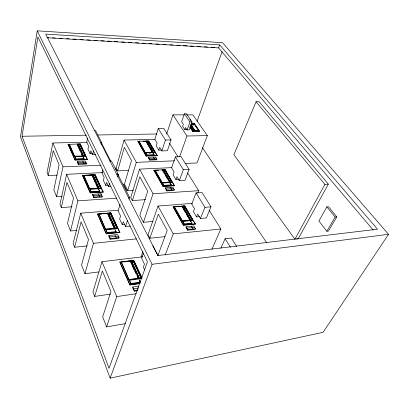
<?xml version="1.0" encoding="UTF-8"?>
<svg xmlns="http://www.w3.org/2000/svg" width="409" height="409" viewBox="0 0 409 409"><rect width="100%" height="100%" fill="white"/><g stroke="black" fill="none" stroke-linecap="round" stroke-linejoin="round"><path stroke-width="0.61" d="M37.224 30.833L20.45 136.908L110.144 378.167L323.09 332.328L388.55 234.311L222.562 42.694L37.224 30.833L152.071 264.291L110.144 378.167M22.045 136.258L37.919 36.963L147.434 261.816L109.045 368.289L22.045 136.258L86.376 135.174M87.035 142.22L52.879 142.986L47.045 172.506L48.252 175.563L57.025 175.144M48.252 175.563L53.221 150.706L59.106 164.761L53.84 189.771L56.554 196.652L62.245 196.289M56.554 196.652L62.986 166.831L52.879 142.986M68.078 144.428L80.22 143.912L87.439 159.617L75.098 160.067L68.078 144.428L69.351 144.397M102.705 172.598L66.621 174.311L59.98 204.203L61.314 207.588L72.01 206.806M61.314 207.588L66.974 182.429L73.528 198.058L67.521 223.329L70.537 230.978L76.872 230.39M74.632 156.54L69.285 144.172L74.632 156.54L82.608 156.269L77.137 143.988L78.119 146.601M75.016 156.698L75.921 159.316L83.947 159.024L84.044 158.626L83.022 156.427L75.016 156.698L75.921 159.316M78.38 144.955L78.114 144.004L78.38 144.955L80.026 144.883L85.23 155.982L83.666 156.284L78.538 144.919L83.666 156.284M75.098 160.067L68.124 144.203M79.98 144.658L79.919 144.919L79.658 143.968L79.98 144.658L78.436 144.694M87.439 159.617L80.22 143.912M80.026 144.883L85.169 156.233M77.327 161.294L77.168 161.959L78.257 164.372L86.268 164.05L86.432 163.385L85.317 160.993L77.327 161.294L78.41 163.702L78.257 164.372M83.022 156.427L83.947 159.024M87.695 137.93L86.693 142.138L88.651 146.192L87.935 149.157L90.113 153.692L92.577 153.615M82.506 175.553L95.149 174.709L103.175 192.123L90.323 192.936L82.506 175.553L83.763 175.492M83.702 175.65L83.789 175.303L91.959 174.904L98.042 188.508L89.735 189.004L83.702 175.65L84.96 175.589M70.537 230.978L77.889 200.85L66.621 174.311M90.113 153.692L90.839 150.722L92.69 154.551L95.798 154.449M92.69 154.551L93.589 150.921M118.094 210.236L80.742 213.186L73.129 243.432L74.622 247.251L87.173 245.927M91.959 174.904L95.358 182.741M99.147 188.498L93.446 175.906L99.147 188.498L100.778 188.15L94.99 175.829L93.267 175.921L92.976 174.894L94.576 174.812L94.873 175.844M74.622 247.251L81.11 221.816L88.487 239.551L81.58 265.042L84.965 273.708L98.896 271.929M89.735 189.004L83.789 175.303M93.267 175.921L92.976 174.894M101.371 144.714L101.831 142.91L95.594 130.635L94.356 130.65M90.159 189.224L91.166 192.092L99.53 191.57L99.638 191.161L98.497 188.723L90.159 189.224L91.166 192.092M94.576 174.812L92.909 175.154M90.323 192.936L82.562 175.328M95.149 174.709L103.175 192.123M92.72 194.336L92.546 195.011L93.758 197.695L102.102 197.133L102.286 196.463L101.049 193.8L92.72 194.336L93.932 197.02L93.758 197.695M102.787 169.817L101.979 172.869L104.152 177.363L103.344 180.369L105.762 185.405L108.094 185.272M98.497 188.723L99.53 191.57M100.865 194.469L101.049 193.8M97.526 214.152L110.819 212.854L119.842 232.542L106.314 233.861L97.526 214.152L100.675 213.902M105.762 185.405L106.585 182.394L108.641 186.647L110.992 186.509M98.896 213.912L105.578 229.398L114.321 228.58L114.428 228.232L107.49 213.217L98.896 213.912L105.578 229.398M108.641 186.647L109.494 183.58M84.965 273.708L93.436 243.345L80.742 213.186M154.939 139.387L124.055 140.052L116.197 168.007L117.664 170.875L128.36 170.374M117.664 170.875L124.346 147.322L131.483 160.466L124.448 184.152L127.731 190.579L133.406 190.221M117.731 177.107L118.431 174.663L111.488 161.028L109.735 161.095M107.49 213.217L110.854 221.07M108.554 213.161L108.881 214.296L110.64 213.892L110.236 213.028L108.554 213.161L108.881 214.296M109.009 214.561L110.706 214.173L117.132 228.38L115.481 228.534L109.009 214.561L110.706 214.173M110.236 213.028L110.563 214.158M119.842 232.542L110.819 212.854M106.059 229.694L107.194 232.9L115.992 232.051L116.115 231.642L114.837 228.866L106.059 229.694L107.194 232.9M106.314 233.861L97.587 213.922M108.932 235.497L108.728 236.182L110.093 239.229L118.881 238.335L119.091 237.655L117.695 234.633L108.932 235.497L110.297 238.549L110.093 239.229M142.838 256.796L101.984 261.678L92.94 292.041L94.658 296.428L110.379 294.122M137.889 141.217L146.197 156.069L157.23 155.471L148.661 140.972L137.889 141.217L146.197 156.069M120.041 204.459L118.104 210.932L120.543 216.018L119.617 219.066L122.332 224.766L124.781 224.541M114.714 229.28L114.837 228.866M94.658 296.428L102.368 270.927L110.921 291.433L102.685 316.898L106.606 326.893L125.461 323.631M115.481 228.534L109.085 214.306M127.731 190.579L136.304 162.342L124.055 140.052M128.963 199.111L129.52 197.291L117.49 173.626M147.158 141.943L146.851 141.049L147.158 141.943L148.672 141.877L154.812 152.276L153.395 152.557L147.352 141.908L153.395 152.557M171.867 167.629L139.53 169.116L130.752 197.435L132.363 200.589L145.502 199.643M122.332 224.766L123.278 221.714L125.594 226.535L130.532 226.075M157.163 155.681L148.661 140.972M148.533 141.913L148.227 141.018L146.775 141.294M150.538 145.399L148.672 141.877M145.359 152.772L138.994 141.192L145.359 152.772L152.45 152.542L145.993 141.033L148.078 145.083M145.814 152.915L145.691 153.298L146.882 155.364L154.014 155.118L154.132 154.74L152.93 152.685L145.814 152.915L147 154.985L146.882 155.364M132.363 200.589L139.832 176.744L147.705 191.264L139.827 215.221L143.441 222.312L152.951 221.448M125.594 226.535L127.455 220.625M148.498 157.214L148.298 157.843L149.592 160.093L156.703 159.817L156.908 159.188L155.594 156.954L148.498 157.214L149.791 159.464L149.592 160.093M158.764 150.154L159.684 147.342L161.846 150.926L167.378 150.752L171.018 139.939L163.758 128.431L158.247 128.498L154.827 139.295L157.117 143.094L156.218 145.901L158.764 150.154L161.816 150.062M152.808 153.063L152.93 152.685M142.153 278.151L133.799 260.313L119.863 262.005L129.965 285.007L139.888 283.601M121.268 262.011L129.009 279.838L138.222 278.575L138.344 278.222L130.323 260.906L121.268 262.011L129.009 279.838M153.866 170.328L165.098 169.582L174.464 185.793L163.099 186.494L153.866 170.328L157.588 170.149M166.657 133.988L172.951 114.868L184.132 114.857M161.846 150.926L165.43 140.062L158.247 128.498M106.606 326.893L116.723 296.612L101.984 261.678M130.323 260.906L131.274 263.565M143.441 222.312L153.053 193.769L139.53 169.116M131.437 260.794L131.81 262.062L133.677 261.576L133.211 260.574L131.437 260.794L131.81 262.062M163.242 169.74L163.574 170.701L163.242 169.74L164.663 169.669L165.001 170.635M131.964 262.368L133.758 261.898L141.182 278.243L139.449 278.483L131.964 262.368L133.758 261.898M133.211 260.574L133.59 261.842M163.789 170.686L170.451 182.409L171.918 182.087L165.159 170.619L163.789 170.686L170.451 182.409M133.799 260.313L132.45 260.702M164.663 169.669L163.155 169.986M171.003 179.924L165.098 169.582M184.842 129.658L185.558 127.598L187.128 129.934L189.178 129.904L192.01 121.897L186.443 113.809L184.393 113.809L181.673 121.78L183.355 124.29L182.639 126.355L184.842 129.658L186.887 129.633M165.159 170.619L171.836 182.327M162.117 182.843L162.23 182.516L155.108 170.088L155.001 170.415L162.117 182.843L169.464 182.414L169.582 182.087L162.353 169.745L163.186 171.678M162.618 183.038L162.485 183.426L163.794 185.712L171.187 185.262L171.325 184.878L169.996 182.603L162.618 183.038L163.932 185.323L163.794 185.712M130.875 283.892L131.018 283.478L140.297 282.174L138.815 278.969L129.561 280.242L129.418 280.656L130.875 283.892L140.149 282.583M163.099 186.494L153.937 170.113M129.965 285.007L119.863 262.005M192.296 203.37L158.038 206.044L148.053 234.705L149.847 238.242L164.929 236.668M175.911 179.571L176.933 176.719L179.316 180.676L185.042 180.349L189.111 169.377L181.105 156.678L175.405 156.887L171.586 167.843L174.111 172.036L173.104 174.878L175.911 179.571L179.07 179.393M141.074 256.837L142.956 251.453M165.573 187.787L165.348 188.426L166.775 190.916L174.147 190.43L174.377 189.796L172.93 187.327L165.573 187.787L167 190.277L166.775 190.916M143.298 253.554L141.637 258.304L144.454 264.158L143.354 267.22L144.663 269.96M187.128 129.934L189.945 121.913L184.393 113.809M149.847 238.242L158.349 214.127L167.189 230.518L158.201 254.695L158.743 255.763M138.549 286.147L132.869 286.96L132.628 287.645L134.213 291.177L137.301 290.722M169.996 182.603L169.858 182.992L170.921 184.807M190.522 125.042L193.973 130.103L192.91 130.113L190.154 126.064M179.628 156.708L186.959 135.993L172.951 114.868M190.885 124.868L194.725 124.679L193.8 123.339L191.284 123.36M191.156 124.909L194.909 130.64L198.743 130.43L194.909 124.873L191.156 124.909L194.909 130.64M373.264 230.124L218.59 47.894L219.664 44.867L45.68 34.1L157.838 255.548L377.507 229.188L219.664 44.867M134.213 291.177L134.459 290.492L132.869 286.96M139.449 278.483L132.051 262.113M192.91 130.113L190.553 126.417M193.033 130.128L193.299 130.752L194.459 130.583L194.137 130.113L193.033 130.128L193.299 130.752M194.909 124.873L198.687 130.583M191.121 123.237L194.071 123.211L199.418 130.952L199.265 131.366L192.716 131.463L192.864 131.049L190.047 126.897M197.036 121.432L222.148 51.549M194.137 130.113L194.403 130.737M179.316 180.676L183.329 169.658L175.405 156.887M173.099 207.01L184.832 205.865L195.328 224.096L183.462 225.241L173.099 207.01L174.326 206.913M174.423 206.78L174.3 207.107L182.291 221.121L189.965 220.405L190.093 220.078L181.99 206.177L174.423 206.78L182.419 220.788L182.291 221.121M186.616 114.857L192.833 114.852L207.337 135.604L197.015 162.961L185.2 163.467M181.867 206.504L181.99 206.177M190.993 220.374L183.529 207.194L190.993 220.374L192.537 219.996L184.955 207.077L183.288 207.189L182.91 206.131L184.398 206.013L184.771 207.066M183.288 207.189L182.91 206.131M165.17 255.047L173.242 233.897L158.038 206.044M184.398 206.013L182.818 206.381M182.854 221.381L182.7 221.775L184.173 224.357L191.893 223.616L192.051 223.227L190.553 220.666L182.854 221.381L184.326 223.963L184.173 224.357M183.462 225.241L173.181 206.79M196.56 216.928L197.726 214.045L200.4 218.503L206.371 217.956L211.003 206.842L202.02 192.516L196.075 192.93L191.729 204.055L194.556 208.769L193.416 211.652L196.56 216.928L199.526 216.663M197.731 193.048L198.651 190.696L187.598 172.981M186.156 226.744L185.901 227.389L187.506 230.206L195.205 229.429L195.471 228.784L193.84 225.993L186.156 226.744L187.767 229.556L187.506 230.206M190.553 220.666L190.4 221.054L190.998 222.082M200.4 218.503L204.97 207.337L196.075 192.93M328.335 184.147L259.219 101.8L256.054 101.764L233.928 154.694L294.92 239.229L324.915 184.387L328.335 184.147L298.197 238.836L296.561 239.035M211.888 249.291L220.855 228.994L209.065 210.016M220.809 248.263L225.134 238.718L231.346 238.023L236.693 246.53M326.878 206.857L318.877 221.013L326.847 231.259L328.493 231.07L336.791 216.898L328.529 206.703L326.878 206.857L335.129 217.072L336.791 216.898M326.847 231.259L335.129 217.072M116.723 296.612L136.233 293.693M134.459 290.492L137.915 289.986M133.661 288.723L138.723 287.987M130.047 284.771L139.97 283.371M129.126 279.485L138.344 278.222M139.541 278.227L141.274 277.987M152.071 264.291L388.55 234.311M122.322 261.934L123.584 261.78M125.486 261.545L126.754 261.392M128.651 261.162L130.553 260.932M124.172 261.99L125.379 261.847M131.903 261.791L133.677 261.576M93.436 243.345L136.391 238.882M110.297 238.549L119.091 237.655M173.242 233.897L220.855 228.994M109.612 237.021L118.39 236.141M187.767 229.556L195.471 228.784M186.959 228.15L194.653 227.384M106.381 233.626L119.914 232.312M184.326 223.963L192.051 223.227M183.549 225.022L195.415 223.876M107.316 232.486L116.115 231.642M105.68 229.045L114.428 228.232M115.563 228.278L117.209 228.125M182.419 220.788L190.093 220.078M191.09 220.129L192.537 219.996M108.958 214.03L110.64 213.892M204.97 207.337L211.003 206.842M176.167 206.765L179.229 206.519M181.683 206.325L184.137 206.131M178.713 206.755L179.975 206.652M183.38 206.934L184.868 206.816M103.196 213.697L105.711 213.493M108.232 213.288L110.752 213.084M100.64 214.112L101.867 214.009M105.548 213.713L106.775 213.616M183.436 207.435L184.387 207.358M77.889 200.85L116.775 198.171M128.247 197.378L129.52 197.291M93.932 197.02L102.286 196.463M153.053 193.769L198.651 190.696M167 190.277L174.377 189.796M93.324 195.676L101.667 195.129M90.379 192.705L103.242 191.893M166.284 189.03L173.651 188.559M163.176 186.274L174.541 185.574M91.273 191.683L99.638 191.161M89.822 188.661L98.134 188.166M99.213 188.242L100.778 188.15M163.932 185.323L171.325 184.878M162.23 182.516L169.582 182.087M170.533 182.169L171.918 182.087M93.334 175.66L94.939 175.579M116.647 174.755L118.431 174.663M163.661 170.456L165.083 170.384M183.329 169.658L189.111 169.377M88.799 175.246L92.572 175.062M161.928 169.945L165.026 169.796M156.207 170.359L158.62 170.241M62.986 166.831L101.125 165.251M78.41 163.702L86.432 163.385M136.304 162.342L174.571 160.803M149.791 159.464L156.908 159.188M77.868 162.496L85.875 162.189M75.149 159.842L87.495 159.392M149.142 158.334L156.248 158.068M146.264 155.855L157.23 155.471M76.013 158.912L84.044 158.626M149.249 153.181L150.435 153.14M74.709 156.197L82.69 155.931M83.727 156.033L85.23 155.982M147 154.985L154.132 154.74M145.456 152.445L152.552 152.22M153.472 152.322L154.812 152.276M142.894 141.315L148.6 141.187M147.235 141.698L148.605 141.667M100.573 142.935L101.831 142.91M147.281 142.143L148.6 142.112M78.896 144.167L80.169 144.137M165.43 140.062L171.018 139.939M186.959 135.993L207.337 135.604M97.838 134.98L157.071 133.978M194.965 130.486L198.743 130.43M193.355 130.599L194.459 130.583M192.864 131.049L199.418 130.952M192.966 129.96L194.03 129.944M191.228 123.513L193.748 123.492M189.945 121.913L192.01 121.897M47.48 37.531L48.758 37.608M52.582 37.832L55.133 37.986M59.596 38.252L62.142 38.4M66.606 38.666L69.157 38.819M72.981 39.044L76.171 39.233M79.995 39.458L83.18 39.647M87.01 39.877L90.195 40.067M94.019 40.292L97.209 40.481M101.033 40.706L104.218 40.895M107.409 41.084L111.233 41.314M114.423 41.503L117.608 41.692M121.432 41.917L124.622 42.107M128.446 42.331L131.632 42.521M135.461 42.751L138.646 42.94M142.47 43.165L145.66 43.354M148.845 43.543L152.036 43.732M155.86 43.962L159.045 44.146M162.874 44.377L166.059 44.566M169.883 44.791L173.073 44.98M176.898 45.21L180.083 45.399M183.273 45.588L187.097 45.813M190.282 46.002L193.472 46.191M197.296 46.416L200.487 46.606M204.311 46.836L207.496 47.025M211.32 47.25L214.51 47.439M46.999 37.751L218.59 47.894M256.054 101.764L324.915 184.387M193.8 123.339L194.725 124.679M196.059 126.718L197.128 128.268M198.554 130.333L199.265 131.366M189.842 119.203L190.737 120.502M190.87 125.548L192.25 127.572M192.941 128.584L193.973 130.103M189.899 127.311L192.716 131.463M202.394 147.654L266.75 242.823M169.597 143.421L177.966 156.821M225.134 238.718L230.436 247.287M171.632 180.993L174.464 185.793M151.182 146.494L154.735 152.511M185.067 206.627L185.712 207.721M186.351 208.81L190.2 215.364M190.839 216.453L193.084 220.277M193.728 221.366L195.328 224.096M185.497 208.396L192.44 220.236M153.109 153.574L154.014 155.118M148.702 146.146L149.326 147.209M149.95 148.278L152.138 152.005M163.815 172.751L164.438 173.825M165.067 174.899L166.013 176.509M166.637 177.583L167.266 178.656M167.894 179.73L168.523 180.804M153.344 157.036L154.648 159.275M182.179 207.036L182.797 208.109M183.421 209.178L184.045 210.246M184.669 211.315L185.292 212.383M186.228 213.989L188.094 217.199M188.718 218.268L189.965 220.405M170.594 187.47L172.036 189.95M191.407 226.233L193.028 229.03M115.256 167.823L116.718 170.691M123.482 183.973L126.759 190.4M101.519 143.017L110.865 161.432M152.91 245.645L157.992 255.681M95.19 176.642L97.817 182.24M98.344 183.365L100.711 188.401M133.988 261.121L141.534 277.23M133.937 262.731L136.621 268.478M137.158 269.628L141.182 278.243M110.629 214.428L117.132 228.38M95.895 183.897L97.771 187.93M78.646 147.736L80.23 151.151M81.549 153.994L82.608 156.269M85.604 162.613L86.268 164.05M139.162 280.451L139.904 282.052M131.81 264.72L134.213 269.914M134.75 271.07L135.819 273.381M137.153 276.264L138.222 278.575M98.405 193.968L99.638 196.637M111.391 222.225L114.055 228.002M115.481 230.942L115.992 232.051M82.782 161.09L83.886 163.488M114.914 234.909L116.304 237.936M129.561 280.242L131.018 283.478"/></g></svg>
